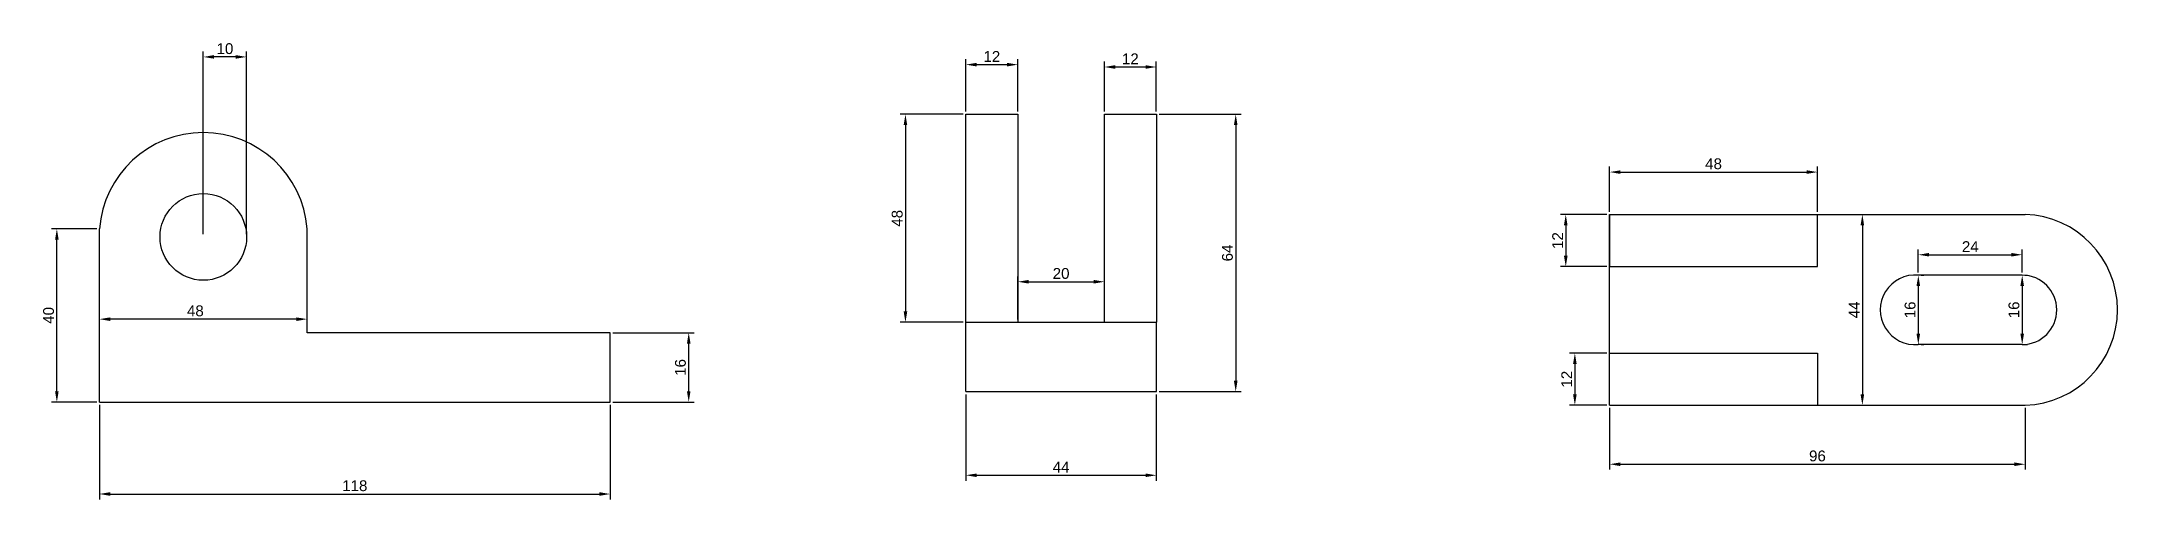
# Model space of a CAD drawing. Header units: millimetres. Extents: x 987 to 1466, y 1477 to 1583.
import ezdxf

# ---------------------------------------------------------------- set-up
doc = ezdxf.new("R2010")
doc.units = ezdxf.units.MM
doc.styles.get("Standard").update_dxf_attribs({"font": 'arial.ttf'})
doc.dimstyles.new('ISO-25', dxfattribs={"dimtxt": 2.5, "dimasz": 2.5, "dimexe": 1.25, "dimexo": 0.625, "dimtad": 1, "dimtxsty": 'Standard', "dimcen": 2.5, "dimadec": 0, "dimazin": 0, "dimtfac": 1, "dimtmove": 0, "dimatfit": 3, "dimfxl": 1, "dimarcsym": 0})

# ---------------------------------------------------------------- blocks, each defined once
blk = doc.blocks.new('*D9')
at = {"color": 0, "lineweight": -2, "transparency": 16777216}
for p, q in [((1000.17, 1499.26), (1000.17, 1477.43)), ((1118.17, 1499.26), (1118.17, 1477.43)), ((1002.67, 1478.68), (1115.67, 1478.68))]:
    blk.add_line(p, q, dxfattribs=at)
at = {"color": 0, "transparency": 16777216}
for points in [[(1002.67, 1479.1), (1002.67, 1478.26), (1000.17, 1478.68)], [(1115.67, 1479.1), (1115.67, 1478.26), (1118.17, 1478.68)]]:
    blk.add_solid(points, dxfattribs=at)
at = {"layer": 'Defpoints', "color": 0, "transparency": 16777216}
for p in [(1000.17, 1499.89), (1118.17, 1499.89), (1118.17, 1478.68)]:
    blk.add_point(p, dxfattribs=at)
at = {"color": 0, "transparency": 16777216, "insert": (1059.17, 1480.58), "char_height": 2.5, "attachment_point": 5}
blk.add_mtext('118', dxfattribs=at)
blk = doc.blocks.new('*D10')
at = {"color": 0, "lineweight": -2, "transparency": 16777216}
for p, q in [((1118.8, 1515.89), (1137.56, 1515.89)), ((1136.31, 1502.39), (1136.31, 1513.39)), ((1118.8, 1499.89), (1137.56, 1499.89))]:
    blk.add_line(p, q, dxfattribs=at)
at = {"color": 0, "transparency": 16777216}
for points in [[(1135.9, 1513.39), (1136.73, 1513.39), (1136.31, 1515.89)], [(1135.9, 1502.39), (1136.73, 1502.39), (1136.31, 1499.89)]]:
    blk.add_solid(points, dxfattribs=at)
at = {"layer": 'Defpoints', "color": 0, "transparency": 16777216}
for p in [(1118.17, 1515.89), (1136.31, 1515.89), (1118.17, 1499.89)]:
    blk.add_point(p, dxfattribs=at)
at = {"color": 0, "transparency": 16777216, "insert": (1134.41, 1507.89), "char_height": 2.5, "attachment_point": 5, "rotation": 90}
blk.add_mtext('16', dxfattribs=at)
blk = doc.blocks.new('*D11')
at = {"color": 0, "lineweight": -2, "transparency": 16777216}
for p, q in [((1000.17, 1516.51), (1000.17, 1520.28)), ((1045.67, 1519.03), (1002.67, 1519.03)), ((1048.17, 1516.51), (1048.17, 1520.28))]:
    blk.add_line(p, q, dxfattribs=at)
at = {"color": 0, "transparency": 16777216}
for points in [[(1002.67, 1519.44), (1002.67, 1518.61), (1000.17, 1519.03)], [(1045.67, 1519.44), (1045.67, 1518.61), (1048.17, 1519.03)]]:
    blk.add_solid(points, dxfattribs=at)
at = {"layer": 'Defpoints', "color": 0, "transparency": 16777216}
for p in [(1000.17, 1519.03), (1000.17, 1515.89), (1048.17, 1515.89)]:
    blk.add_point(p, dxfattribs=at)
at = {"color": 0, "transparency": 16777216, "insert": (1022.33, 1520.93), "char_height": 2.5, "attachment_point": 5}
blk.add_mtext('48', dxfattribs=at)
blk = doc.blocks.new('*D12')
at = {"color": 0, "lineweight": -2, "transparency": 16777216}
for p, q in [((999.55, 1539.89), (989.09, 1539.89)), ((990.34, 1502.39), (990.34, 1537.39)), ((999.55, 1499.89), (989.09, 1499.89))]:
    blk.add_line(p, q, dxfattribs=at)
at = {"color": 0, "transparency": 16777216}
for points in [[(989.92, 1537.39), (990.75, 1537.39), (990.34, 1539.89)], [(989.92, 1502.39), (990.75, 1502.39), (990.34, 1499.89)]]:
    blk.add_solid(points, dxfattribs=at)
at = {"layer": 'Defpoints', "color": 0, "transparency": 16777216}
for p in [(990.34, 1539.89), (1000.17, 1539.89), (1000.17, 1499.89)]:
    blk.add_point(p, dxfattribs=at)
at = {"color": 0, "transparency": 16777216, "insert": (988.43, 1519.89), "char_height": 2.5, "attachment_point": 5, "rotation": 90}
blk.add_mtext('40', dxfattribs=at)
blk = doc.blocks.new('*D15')
at = {"color": 0, "lineweight": -2, "transparency": 16777216}
for p, q in [((1024.17, 1538.63), (1024.17, 1580.79)), ((1031.67, 1579.54), (1026.67, 1579.54)), ((1034.17, 1538.63), (1034.17, 1580.79))]:
    blk.add_line(p, q, dxfattribs=at)
at = {"color": 0, "transparency": 16777216}
for points in [[(1026.67, 1579.96), (1026.67, 1579.13), (1024.17, 1579.54)], [(1031.67, 1579.96), (1031.67, 1579.13), (1034.17, 1579.54)]]:
    blk.add_solid(points, dxfattribs=at)
at = {"layer": 'Defpoints', "color": 0, "transparency": 16777216}
for p in [(1024.17, 1579.54), (1024.17, 1538), (1034.17, 1538)]:
    blk.add_point(p, dxfattribs=at)
at = {"color": 0, "transparency": 16777216, "insert": (1029.17, 1581.44), "char_height": 2.5, "attachment_point": 5}
blk.add_mtext('10', dxfattribs=at)
blk = doc.blocks.new('*D16')
at = {"color": 0, "lineweight": -2, "transparency": 16777216}
for p, q in [((1200.34, 1501.68), (1200.34, 1481.76)), ((1244.34, 1501.68), (1244.34, 1481.76)), ((1202.84, 1483.01), (1241.84, 1483.01))]:
    blk.add_line(p, q, dxfattribs=at)
at = {"color": 0, "transparency": 16777216}
for points in [[(1202.84, 1483.42), (1202.84, 1482.59), (1200.34, 1483.01)], [(1241.84, 1483.42), (1241.84, 1482.59), (1244.34, 1483.01)]]:
    blk.add_solid(points, dxfattribs=at)
at = {"layer": 'Defpoints', "color": 0, "transparency": 16777216}
for p in [(1200.34, 1502.3), (1244.34, 1502.3), (1244.34, 1483.01)]:
    blk.add_point(p, dxfattribs=at)
at = {"color": 0, "transparency": 16777216, "insert": (1222.34, 1484.88), "char_height": 2.5, "attachment_point": 5}
blk.add_mtext('44', dxfattribs=at)
blk = doc.blocks.new('*D17')
at = {"color": 0, "lineweight": -2, "transparency": 16777216}
for p, q in [((1244.97, 1566.3), (1263.93, 1566.3)), ((1262.68, 1563.8), (1262.68, 1504.8)), ((1244.97, 1502.3), (1263.93, 1502.3))]:
    blk.add_line(p, q, dxfattribs=at)
at = {"color": 0, "transparency": 16777216}
for points in [[(1262.27, 1563.8), (1263.1, 1563.8), (1262.68, 1566.3)], [(1262.27, 1504.8), (1263.1, 1504.8), (1262.68, 1502.3)]]:
    blk.add_solid(points, dxfattribs=at)
at = {"layer": 'Defpoints', "color": 0, "transparency": 16777216}
for p in [(1244.34, 1566.3), (1244.34, 1502.3), (1262.68, 1502.3)]:
    blk.add_point(p, dxfattribs=at)
at = {"color": 0, "transparency": 16777216, "insert": (1260.78, 1534.3), "char_height": 2.5, "attachment_point": 5, "rotation": 90}
blk.add_mtext('64', dxfattribs=at)
blk = doc.blocks.new('*D19')
at = {"color": 0, "lineweight": -2, "transparency": 16777216}
for p, q in [((1212.34, 1518.93), (1212.34, 1528.91)), ((1214.84, 1527.66), (1229.84, 1527.66)), ((1232.34, 1518.93), (1232.34, 1528.91))]:
    blk.add_line(p, q, dxfattribs=at)
at = {"color": 0, "transparency": 16777216}
for points in [[(1214.84, 1528.08), (1214.84, 1527.24), (1212.34, 1527.66)], [(1229.84, 1528.08), (1229.84, 1527.24), (1232.34, 1527.66)]]:
    blk.add_solid(points, dxfattribs=at)
at = {"layer": 'Defpoints', "color": 0, "transparency": 16777216}
for p in [(1232.34, 1527.66), (1212.34, 1518.3), (1232.34, 1518.3)]:
    blk.add_point(p, dxfattribs=at)
at = {"color": 0, "transparency": 16777216, "insert": (1222.34, 1529.56), "char_height": 2.5, "attachment_point": 5}
blk.add_mtext('20', dxfattribs=at)
blk = doc.blocks.new('*D20')
at = {"color": 0, "lineweight": -2, "transparency": 16777216}
for p, q in [((1200.34, 1566.93), (1200.34, 1579.01)), ((1212.34, 1566.93), (1212.34, 1579.01)), ((1202.84, 1577.76), (1209.84, 1577.76))]:
    blk.add_line(p, q, dxfattribs=at)
at = {"color": 0, "transparency": 16777216}
for points in [[(1202.84, 1578.18), (1202.84, 1577.35), (1200.34, 1577.76)], [(1209.84, 1578.18), (1209.84, 1577.35), (1212.34, 1577.76)]]:
    blk.add_solid(points, dxfattribs=at)
at = {"layer": 'Defpoints', "color": 0, "transparency": 16777216}
for p in [(1212.34, 1577.76), (1200.34, 1566.3), (1212.34, 1566.3)]:
    blk.add_point(p, dxfattribs=at)
at = {"color": 0, "transparency": 16777216, "insert": (1206.34, 1579.64), "char_height": 2.5, "attachment_point": 5}
blk.add_mtext('12', dxfattribs=at)
blk = doc.blocks.new('*D21')
at = {"color": 0, "lineweight": -2, "transparency": 16777216}
for p, q in [((1199.72, 1566.3), (1185.13, 1566.3)), ((1186.38, 1563.8), (1186.38, 1520.8)), ((1199.72, 1518.3), (1185.13, 1518.3))]:
    blk.add_line(p, q, dxfattribs=at)
at = {"color": 0, "transparency": 16777216}
for points in [[(1185.97, 1563.8), (1186.8, 1563.8), (1186.38, 1566.3)], [(1185.97, 1520.8), (1186.8, 1520.8), (1186.38, 1518.3)]]:
    blk.add_solid(points, dxfattribs=at)
at = {"layer": 'Defpoints', "color": 0, "transparency": 16777216}
for p in [(1200.34, 1566.3), (1186.38, 1518.3), (1200.34, 1518.3)]:
    blk.add_point(p, dxfattribs=at)
at = {"color": 0, "transparency": 16777216, "insert": (1184.48, 1542.3), "char_height": 2.5, "attachment_point": 5, "rotation": 90}
blk.add_mtext('48', dxfattribs=at)
blk = doc.blocks.new('*D22')
at = {"color": 0, "lineweight": -2, "transparency": 16777216}
for p, q in [((1232.34, 1566.93), (1232.34, 1578.47)), ((1244.34, 1566.93), (1244.34, 1578.47)), ((1234.84, 1577.22), (1241.84, 1577.22))]:
    blk.add_line(p, q, dxfattribs=at)
at = {"color": 0, "transparency": 16777216}
for points in [[(1234.84, 1577.63), (1234.84, 1576.8), (1232.34, 1577.22)], [(1241.84, 1577.63), (1241.84, 1576.8), (1244.34, 1577.22)]]:
    blk.add_solid(points, dxfattribs=at)
at = {"layer": 'Defpoints', "color": 0, "transparency": 16777216}
for p in [(1244.34, 1577.22), (1232.34, 1566.3), (1244.34, 1566.3)]:
    blk.add_point(p, dxfattribs=at)
at = {"color": 0, "transparency": 16777216, "insert": (1238.34, 1579.1), "char_height": 2.5, "attachment_point": 5}
blk.add_mtext('12', dxfattribs=at)
blk = doc.blocks.new('*D23')
at = {"color": 0, "lineweight": -2, "transparency": 16777216}
for p, q in [((1349.07, 1498.55), (1349.07, 1484.3)), ((1445.07, 1498.55), (1445.07, 1484.3)), ((1351.57, 1485.55), (1442.57, 1485.55))]:
    blk.add_line(p, q, dxfattribs=at)
at = {"color": 0, "transparency": 16777216}
for points in [[(1351.57, 1485.97), (1351.57, 1485.13), (1349.07, 1485.55)], [(1442.57, 1485.97), (1442.57, 1485.13), (1445.07, 1485.55)]]:
    blk.add_solid(points, dxfattribs=at)
at = {"layer": 'Defpoints', "color": 0, "transparency": 16777216}
for p in [(1349.07, 1499.17), (1445.07, 1499.17), (1445.07, 1485.55)]:
    blk.add_point(p, dxfattribs=at)
at = {"color": 0, "transparency": 16777216, "insert": (1397.07, 1487.45), "char_height": 2.5, "attachment_point": 5}
blk.add_mtext('96', dxfattribs=at)
blk = doc.blocks.new('*D24')
at = {"color": 0, "lineweight": -2, "transparency": 16777216}
for p, q in [((1348.44, 1511.17), (1339.78, 1511.17)), ((1341.03, 1508.67), (1341.03, 1501.67)), ((1348.44, 1499.17), (1339.78, 1499.17))]:
    blk.add_line(p, q, dxfattribs=at)
at = {"color": 0, "transparency": 16777216}
for points in [[(1340.61, 1508.67), (1341.45, 1508.67), (1341.03, 1511.17)], [(1340.61, 1501.67), (1341.45, 1501.67), (1341.03, 1499.17)]]:
    blk.add_solid(points, dxfattribs=at)
at = {"layer": 'Defpoints', "color": 0, "transparency": 16777216}
for p in [(1349.07, 1511.17), (1341.03, 1499.17), (1349.07, 1499.17)]:
    blk.add_point(p, dxfattribs=at)
at = {"color": 0, "transparency": 16777216, "insert": (1339.15, 1505.17), "char_height": 2.5, "attachment_point": 5, "rotation": 90}
blk.add_mtext('12', dxfattribs=at)
blk = doc.blocks.new('*D25')
at = {"color": 0, "lineweight": -2, "transparency": 16777216}
for p, q in [((1348.44, 1543.17), (1337.68, 1543.17)), ((1338.93, 1540.67), (1338.93, 1533.67)), ((1348.44, 1531.17), (1337.68, 1531.17))]:
    blk.add_line(p, q, dxfattribs=at)
at = {"color": 0, "transparency": 16777216}
for points in [[(1338.51, 1540.67), (1339.35, 1540.67), (1338.93, 1543.17)], [(1338.51, 1533.67), (1339.35, 1533.67), (1338.93, 1531.17)]]:
    blk.add_solid(points, dxfattribs=at)
at = {"layer": 'Defpoints', "color": 0, "transparency": 16777216}
for p in [(1349.07, 1543.17), (1338.93, 1531.17), (1349.07, 1531.17)]:
    blk.add_point(p, dxfattribs=at)
at = {"color": 0, "transparency": 16777216, "insert": (1337.05, 1537.17), "char_height": 2.5, "attachment_point": 5, "rotation": 90}
blk.add_mtext('12', dxfattribs=at)
blk = doc.blocks.new('*D26')
at = {"color": 0, "lineweight": -2, "transparency": 16777216}
for p, q in [((1349.07, 1543.8), (1349.07, 1554.22)), ((1397.07, 1543.8), (1397.07, 1554.22)), ((1351.57, 1552.97), (1394.57, 1552.97))]:
    blk.add_line(p, q, dxfattribs=at)
at = {"color": 0, "transparency": 16777216}
for points in [[(1351.57, 1553.38), (1351.57, 1552.55), (1349.07, 1552.97)], [(1394.57, 1553.38), (1394.57, 1552.55), (1397.07, 1552.97)]]:
    blk.add_solid(points, dxfattribs=at)
at = {"layer": 'Defpoints', "color": 0, "transparency": 16777216}
for p in [(1397.07, 1552.97), (1349.07, 1543.17), (1397.07, 1543.17)]:
    blk.add_point(p, dxfattribs=at)
at = {"color": 0, "transparency": 16777216, "insert": (1373.07, 1554.87), "char_height": 2.5, "attachment_point": 5}
blk.add_mtext('48', dxfattribs=at)
blk = doc.blocks.new('*D27')
at = {"color": 0, "lineweight": -2, "transparency": 16777216}
for p, q in [((1444.38, 1526.67), (1444.38, 1515.67)), ((1445, 1529.17), (1445.63, 1529.17)), ((1445, 1513.17), (1445.63, 1513.17))]:
    blk.add_line(p, q, dxfattribs=at)
at = {"color": 0, "transparency": 16777216}
for points in [[(1443.96, 1526.67), (1444.79, 1526.67), (1444.38, 1529.17)], [(1443.96, 1515.67), (1444.79, 1515.67), (1444.38, 1513.17)]]:
    blk.add_solid(points, dxfattribs=at)
at = {"layer": 'Defpoints', "color": 0, "transparency": 16777216}
for p in [(1444.38, 1529.17), (1444.38, 1513.17), (1444.38, 1513.17)]:
    blk.add_point(p, dxfattribs=at)
at = {"color": 0, "transparency": 16777216, "insert": (1442.48, 1521.17), "char_height": 2.5, "attachment_point": 5, "rotation": 90}
blk.add_mtext('16', dxfattribs=at)
blk = doc.blocks.new('*D28')
at = {"color": 0, "lineweight": -2, "transparency": 16777216}
for p, q in [((1420.38, 1529.8), (1420.38, 1535.14)), ((1444.38, 1529.8), (1444.38, 1535.14)), ((1422.88, 1533.89), (1441.88, 1533.89))]:
    blk.add_line(p, q, dxfattribs=at)
at = {"color": 0, "transparency": 16777216}
for points in [[(1422.88, 1534.31), (1422.88, 1533.48), (1420.38, 1533.89)], [(1441.88, 1534.31), (1441.88, 1533.48), (1444.38, 1533.89)]]:
    blk.add_solid(points, dxfattribs=at)
at = {"layer": 'Defpoints', "color": 0, "transparency": 16777216}
for p in [(1444.38, 1533.89), (1420.38, 1529.17), (1444.38, 1529.17)]:
    blk.add_point(p, dxfattribs=at)
at = {"color": 0, "transparency": 16777216, "insert": (1432.38, 1535.77), "char_height": 2.5, "attachment_point": 5}
blk.add_mtext('24', dxfattribs=at)
blk = doc.blocks.new('*D29')
at = {"color": 0, "lineweight": -2, "transparency": 16777216}
for p, q in [((1420.38, 1526.67), (1420.38, 1515.67)), ((1421, 1529.17), (1421.63, 1529.17)), ((1421, 1513.17), (1421.63, 1513.17))]:
    blk.add_line(p, q, dxfattribs=at)
at = {"color": 0, "transparency": 16777216}
for points in [[(1419.96, 1526.67), (1420.79, 1526.67), (1420.38, 1529.17)], [(1419.96, 1515.67), (1420.79, 1515.67), (1420.38, 1513.17)]]:
    blk.add_solid(points, dxfattribs=at)
at = {"layer": 'Defpoints', "color": 0, "transparency": 16777216}
for p in [(1420.38, 1529.17), (1420.38, 1513.17), (1420.38, 1513.17)]:
    blk.add_point(p, dxfattribs=at)
at = {"color": 0, "transparency": 16777216, "insert": (1418.48, 1521.17), "char_height": 2.5, "attachment_point": 5, "rotation": 90}
blk.add_mtext('16', dxfattribs=at)
blk = doc.blocks.new('*D30')
at = {"color": 0, "lineweight": -2, "transparency": 16777216}
for p, q in [((1397.69, 1543.17), (1408.7, 1543.17)), ((1407.45, 1540.67), (1407.45, 1501.67)), ((1397.69, 1499.17), (1408.7, 1499.17))]:
    blk.add_line(p, q, dxfattribs=at)
at = {"color": 0, "transparency": 16777216}
for points in [[(1407.03, 1540.67), (1407.86, 1540.67), (1407.45, 1543.17)], [(1407.03, 1501.67), (1407.86, 1501.67), (1407.45, 1499.17)]]:
    blk.add_solid(points, dxfattribs=at)
at = {"layer": 'Defpoints', "color": 0, "transparency": 16777216}
for p in [(1397.07, 1543.17), (1397.07, 1499.17), (1407.45, 1499.17)]:
    blk.add_point(p, dxfattribs=at)
at = {"color": 0, "transparency": 16777216, "insert": (1405.57, 1521.17), "char_height": 2.5, "attachment_point": 5, "rotation": 90}
blk.add_mtext('44', dxfattribs=at)

msp = doc.modelspace()

# ---------------------------------------------------------------- linework, layer by layer
for p, q in [((1200.342, 1518.3), (1200.342, 1566.3)), ((1200.342, 1566.3), (1212.342, 1566.3)), ((1212.342, 1566.3), (1212.342, 1518.3)), ((1232.342, 1518.3), (1232.342, 1566.3)), ((1232.342, 1566.3), (1232.342, 1566.3)), ((1232.342, 1566.3), (1244.342, 1566.3)), ((1244.342, 1566.3), (1244.342, 1518.3)), ((1000.171, 1499.887), (1000.171, 1539.887)), ((1048.171, 1515.887), (1048.171, 1539.887)), ((1349.069, 1499.174), (1349.069, 1543.174)), ((1349.069, 1543.174), (1445.069, 1543.174)), ((1349.069, 1543.174), (1349.069, 1531.174)), ((1397.069, 1531.174), (1397.069, 1543.174)), ((1445.069, 1543.174), (1445.069, 1543.174)), ((1349.069, 1531.174), (1397.069, 1531.174)), ((1444.377, 1529.174), (1420.377, 1529.174)), ((1420.377, 1529.174), (1420.377, 1529.174)), ((1118.171, 1515.887), (1048.171, 1515.887)), ((1048.171, 1515.887), (1048.171, 1515.887)), ((1048.171, 1515.887), (1048.171, 1515.887)), ((1118.171, 1499.887), (1118.171, 1515.887)), ((1200.342, 1502.3), (1200.342, 1518.3)), ((1200.342, 1518.3), (1200.342, 1518.3)), ((1200.342, 1518.3), (1244.342, 1518.3)), ((1212.342, 1518.3), (1212.342, 1518.3)), ((1212.342, 1518.3), (1232.342, 1518.3)), ((1232.342, 1518.3), (1232.342, 1518.3)), ((1244.342, 1502.3), (1244.342, 1518.3)), ((1349.069, 1499.174), (1349.069, 1511.174)), ((1349.069, 1511.174), (1349.069, 1511.174)), ((1349.069, 1511.174), (1397.069, 1511.174)), ((1397.069, 1511.174), (1397.069, 1511.174)), ((1397.069, 1511.174), (1397.069, 1499.174)), ((1444.377, 1513.174), (1420.377, 1513.174)), ((1200.342, 1502.3), (1200.342, 1502.3)), ((1200.342, 1502.3), (1200.342, 1502.3)), ((1200.342, 1502.3), (1244.342, 1502.3)), ((1000.171, 1499.887), (1000.171, 1499.887)), ((1000.171, 1499.887), (1000.171, 1499.887)), ((1000.171, 1499.887), (1118.171, 1499.887)), ((1349.069, 1499.174), (1445.069, 1499.174)), ((1445.069, 1499.174), (1445.069, 1499.174))]:
    msp.add_line(p, q)
msp.add_circle((1024.171, 1538.005), 10)
for centre, radius, start, end in [((1024.171, 1538.005), 24.074, 4.4847, 175.5153), ((1444.377, 1521.174), 22.011, 271.80297, 88.19703), ((1419.626, 1521.174), 8.035, 84.64252, 275.35748), ((1444.377, 1521.174), 8, 270, 90)]:
    msp.add_arc(centre, radius, start, end)

# ---------------------------------------------------------------- dimensions: what is measured, and where the dimension line sits
for base, p1, p2, picture, middle in [((1024.171, 1579.543), (1034.171, 1538.005), (1024.171, 1538.005), '*D15', (1029.171, 1581.445)), ((1212.342, 1577.762), (1200.342, 1566.3), (1212.342, 1566.3), '*D20', (1206.342, 1579.642)), ((1244.342, 1577.217), (1232.342, 1566.3), (1244.342, 1566.3), '*D22', (1238.342, 1579.097)), ((1397.069, 1552.967), (1349.069, 1543.174), (1397.069, 1543.174), '*D26', (1373.069, 1554.868)), ((1444.377, 1533.894), (1420.377, 1529.174), (1444.377, 1529.174), '*D28', (1432.377, 1535.774)), ((1232.342, 1527.661), (1212.342, 1518.3), (1232.342, 1518.3), '*D19', (1222.342, 1529.562)), ((1244.342, 1483.006), (1200.342, 1502.3), (1244.342, 1502.3), '*D16', (1222.342, 1484.881)), ((1118.171, 1478.68), (1000.171, 1499.887), (1118.171, 1499.887), '*D9', (1059.171, 1480.581)), ((1445.069, 1485.551), (1349.069, 1499.174), (1445.069, 1499.174), '*D23', (1397.069, 1487.453))]:
    dim = msp.add_linear_dim(base=base, p1=p1, p2=p2, dimstyle='ISO-25')
    dim.commit()
    dim.dimension.update_dxf_attribs({"geometry": picture, "text_midpoint": middle})
for base, p1, p2, picture, middle in [((1186.384, 1518.3), (1200.342, 1566.3), (1200.342, 1518.3), '*D21', (1184.482, 1542.3)), ((1262.683, 1502.3), (1244.342, 1566.3), (1244.342, 1502.3), '*D17', (1260.781, 1534.3)), ((990.336, 1539.887), (1000.171, 1499.887), (1000.171, 1539.887), '*D12', (988.435, 1519.887)), ((1338.932, 1531.174), (1349.069, 1543.174), (1349.069, 1531.174), '*D25', (1337.051, 1537.174)), ((1407.448, 1499.174), (1397.069, 1543.174), (1397.069, 1499.174), '*D30', (1405.573, 1521.174)), ((1420.377, 1513.174), (1420.377, 1529.174), (1420.377, 1513.174), '*D29', (1418.475, 1521.174)), ((1444.377, 1513.174), (1444.377, 1529.174), (1444.377, 1513.174), '*D27', (1442.475, 1521.174)), ((1136.313, 1515.887), (1118.171, 1499.887), (1118.171, 1515.887), '*D10', (1134.411, 1507.887)), ((1341.029, 1499.174), (1349.069, 1511.174), (1349.069, 1499.174), '*D24', (1339.149, 1505.174))]:
    dim = msp.add_linear_dim(base=base, p1=p1, p2=p2, angle=90, dimstyle='ISO-25')
    dim.commit()
    dim.dimension.update_dxf_attribs({"geometry": picture, "text_midpoint": middle})
dim = msp.add_linear_dim(base=(1000.171, 1519.025), p1=(1048.171, 1515.887), p2=(1000.171, 1515.887), dimstyle='ISO-25')
dim.commit()
dim.dimension.update_dxf_attribs({"geometry": '*D11', "text_midpoint": (1022.328, 1519.025), "dimtype": 160})

doc.saveas('drawing.dxf')
